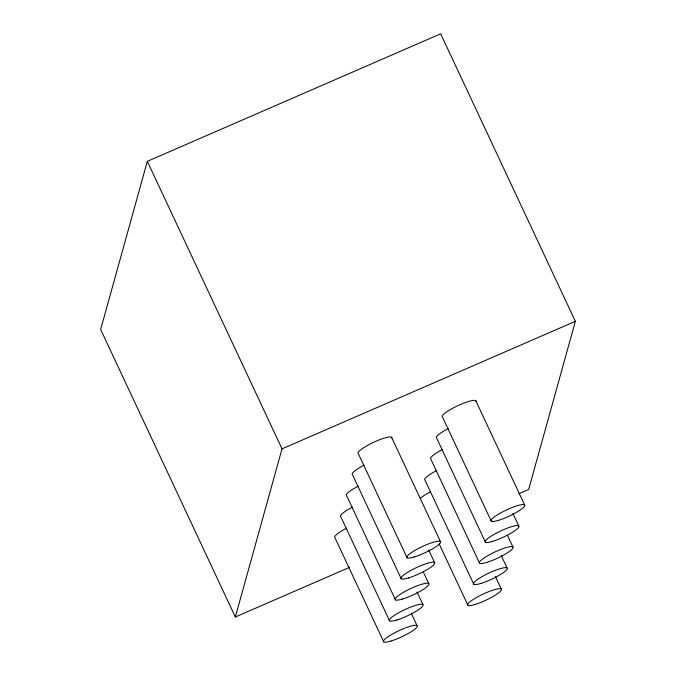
<?xml version="1.0" encoding="UTF-8"?>
<svg xmlns="http://www.w3.org/2000/svg" width="676" height="676" viewBox="0 0 676 676"><rect width="100%" height="100%" fill="white"/><g stroke="black" fill="none" stroke-linecap="round" stroke-linejoin="round"><path stroke-width="1.01" d="M518.991 493.674L528.674 489.466L575.352 321.328L440.659 33.8L147.326 161.344L100.648 329.474L235.341 617.002L349.576 567.333M235.341 617.002L282.019 448.864L147.326 161.344M282.019 448.864L575.352 321.328M475.743 400.615L524.559 504.82M512.898 513.414L518.72 525.843M507.507 535.4L512.881 546.876M491.291 521.204L442.484 416.999A18.649 3.363 -25.1 0 1 458.066 405.583A18.649 3.363 -25.1 0 1 476.014 401.459M501.22 555.469L507.042 567.899M485.452 542.228L436.645 438.031A18.649 3.363 -25.1 0 1 448.315 428.525M495.381 576.501L501.203 588.923M479.614 563.26L430.806 459.055A18.649 3.363 -25.1 0 1 442.476 449.557M473.783 584.284L424.967 480.087A18.649 3.363 -25.1 0 1 436.637 470.58M391.556 437.22L440.363 541.425M439.282 544.129L467.944 605.307M428.711 550.019L434.533 562.449M423.32 572.006L428.694 583.481M407.104 557.81L358.297 453.604A18.649 3.363 -25.1 0 1 373.879 442.188A18.649 3.363 -25.1 0 1 391.826 438.065M417.033 592.075L422.855 604.505M401.265 578.833L352.458 474.637A18.649 3.363 -25.1 0 1 364.127 465.13M411.194 613.107L417.016 625.528M395.426 599.857L346.619 495.66A18.649 3.363 -25.1 0 1 358.288 486.162M389.596 620.889L340.78 516.692A18.649 3.363 -25.1 0 1 352.45 507.186M383.757 641.913L334.941 537.716A18.649 3.363 -25.1 0 1 346.611 528.218M420.278 498.381A18.649 3.363 -25.1 0 1 430.798 491.613M498.457 520.343A18.649 3.363 -25.1 0 0 524.83 505.656A18.649 3.363 -25.1 0 0 500.485 513.025A18.649 3.363 -25.1 0 0 498.457 520.343M414.27 556.948A18.649 3.363 -25.1 0 0 440.642 542.262A18.649 3.363 -25.1 0 0 416.298 549.63A18.649 3.363 -25.1 0 0 414.27 556.948M408.431 577.972A18.649 3.363 -25.1 0 0 434.803 563.294A18.649 3.363 -25.1 0 0 410.459 570.662A18.649 3.363 -25.1 0 0 408.431 577.972M402.592 599.004A18.649 3.363 -25.1 0 0 428.964 584.317A18.649 3.363 -25.1 0 0 404.62 591.686A18.649 3.363 -25.1 0 0 402.592 599.004M396.753 620.027A18.649 3.363 -25.1 0 0 423.125 605.35A18.649 3.363 -25.1 0 0 398.789 612.718A18.649 3.363 -25.1 0 0 396.753 620.027M390.922 641.059A18.649 3.363 -25.1 0 0 417.286 626.373A18.649 3.363 -25.1 0 0 392.95 633.742A18.649 3.363 -25.1 0 0 390.922 641.059M492.618 541.366A18.649 3.363 -25.1 0 0 518.991 526.688A18.649 3.363 -25.1 0 0 494.646 534.057A18.649 3.363 -25.1 0 0 492.618 541.366M475.11 604.454A18.649 3.363 -25.1 0 0 501.474 589.768A18.649 3.363 -25.1 0 0 477.138 597.136A18.649 3.363 -25.1 0 0 475.11 604.454M486.779 562.398A18.649 3.363 -25.1 0 0 513.152 547.712A18.649 3.363 -25.1 0 0 488.816 555.08A18.649 3.363 -25.1 0 0 486.779 562.398M480.94 583.422A18.649 3.363 -25.1 0 0 507.313 568.744A18.649 3.363 -25.1 0 0 482.977 576.113A18.649 3.363 -25.1 0 0 480.94 583.422"/></g></svg>
